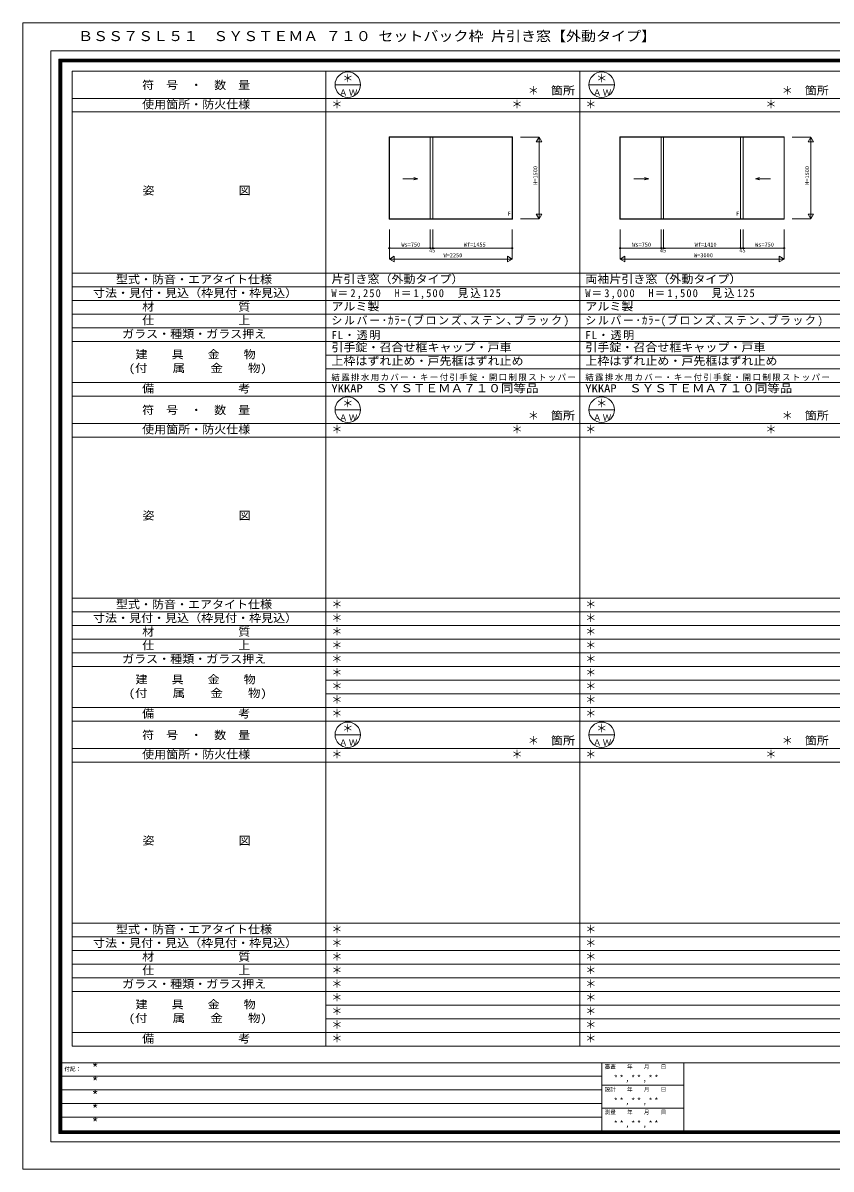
# Model space of a CAD drawing. Units: millimetres, scale not verified. Extents: x -14850 to 14850, y -10500 to 10500.
# Drawn here: x -14850 to -49, y -10500 to 10500 of the extents above; entities that cross this region are included whole.
import ezdxf
from ezdxf.enums import TextEntityAlignment as Align

# ---------------------------------------------------------------- set-up
doc = ezdxf.new("R2010")
doc.units = ezdxf.units.MM
doc.header["$LTSCALE"] = 50
doc.layers.add('0-0_0', color=7, linetype='Continuous')
for name, color, linetype, lineweight in [('0-1_USER1', 7, 'Continuous', 9), ('0-2_YKK_ZWAK', 4, 'Continuous', 9), ('0-3_YKK_11', 2, 'Continuous', 9)]:
    doc.layers.add(name, color=color, linetype=linetype, lineweight=lineweight)
doc.styles.add('ＭＳ ゴシック', font='')
doc.styles.get('ＭＳ ゴシック').set_extended_font_data('MS Gothic')

msp = doc.modelspace()

# ---------------------------------------------------------------- linework, layer by layer
at = {"layer": '0-1_USER1'}
for p, q in [((-14850, 10500), (14850, 10500)), ((-14850, -10500), (-14850, 10500)), ((-14340.23, 9987.41), (14340.79, 9987.41)), ((-14340.23, -9999.25), (-14340.23, 9987.41)), ((-14190.23, 9837.97), (14190.23, 9837.97)), ((-14190.23, -9849.81), (-14190.23, 9837.97)), ((-14177.82, 9825.57), (14177.82, 9825.57)), ((-14177.82, -9837.41), (-14177.82, 9825.57)), ((-14164.85, 9812.59), (14165.42, 9812.59)), ((-14164.85, -9825), (-14164.85, 9812.59)), ((-14152.44, 9799.62), (14152.45, 9799.62)), ((-14152.44, -9812.03), (-14152.44, 9799.62)), ((-14140.04, 9787.22), (14140.04, 9787.22)), ((-14140.04, -9799.06), (-14140.04, 9787.22)), ((-13949.96, 9617.94), (13950.04, 9617.94)), ((-13949.96, -8247.06), (-13949.96, 9617.94)), ((-9299.96, -8247.06), (-9299.96, 9617.94)), ((-4649.96, -8247.06), (-4649.96, 9617.94)), ((-9133.29, 9367.94), (-8666.63, 9367.94)), ((-4483.29, 9367.94), (-4016.63, 9367.94)), ((-13949.96, 9117.94), (13950.04, 9117.94)), ((-13949.96, 8867.94), (13950.04, 8867.94)), ((-13949.96, 5912.94), (13950.04, 5912.94)), ((-13949.96, 5662.94), (13950.04, 5662.94)), ((-13949.96, 5412.94), (13950.04, 5412.94)), ((-13949.96, 5162.94), (13950.04, 5162.94)), ((-13949.96, 4912.94), (13950.04, 4912.94)), ((-13949.96, 4662.94), (13950.04, 4662.94)), ((-9299.96, 4412.94), (13950.04, 4412.94)), ((-9299.96, 4162.94), (13950.04, 4162.94)), ((-13949.96, 3912.94), (13950.04, 3912.94)), ((-13949.96, 3662.94), (13950.04, 3662.94)), ((-9133.29, 3412.94), (-8666.63, 3412.94)), ((-4483.29, 3412.94), (-4016.63, 3412.94)), ((-13949.96, 3162.94), (13950.04, 3162.94)), ((-13949.96, 2912.94), (13950.04, 2912.94)), ((-13949.96, -42.06), (13950.04, -42.06)), ((-13949.96, -292.06), (13950.04, -292.06)), ((-13949.96, -542.06), (13950.04, -542.06)), ((-13949.96, -792.06), (13950.04, -792.06)), ((-13949.96, -1042.06), (13950.04, -1042.06)), ((-13949.96, -1292.06), (13950.04, -1292.06)), ((-9299.96, -1542.06), (13950.04, -1542.06)), ((-9299.96, -1792.06), (13950.04, -1792.06)), ((-13949.96, -2042.06), (13950.04, -2042.06)), ((-13949.96, -2292.06), (13950.04, -2292.06)), ((-9133.29, -2542.06), (-8666.63, -2542.06)), ((-4483.29, -2542.06), (-4016.63, -2542.06)), ((-13949.96, -2792.06), (13950.04, -2792.06)), ((-13949.96, -3042.06), (13950.04, -3042.06)), ((-13949.96, -5997.06), (13950.04, -5997.06)), ((-13949.96, -6247.06), (13950.04, -6247.06)), ((-13949.96, -6497.06), (13950.04, -6497.06)), ((-13949.96, -6747.06), (13950.04, -6747.06)), ((-13949.96, -6997.06), (13950.04, -6997.06)), ((-13949.96, -7247.06), (13950.04, -7247.06)), ((-9299.96, -7497.06), (13950.04, -7497.06)), ((-9299.96, -7747.06), (13950.04, -7747.06)), ((-13949.96, -7997.06), (13950.04, -7997.06)), ((-13949.96, -8247.06), (13950.04, -8247.06)), ((-14190.23, -8550.56), (14190.23, -8550.56)), ((-4245.68, -8550.56), (-4245.68, -9849.81)), ((-2746.8, -8550.56), (-2746.8, -9849.81)), ((-4245.68, -8798.68), (-14190.23, -8798.68)), ((-2746.8, -8965.6), (-4245.68, -8965.6)), ((-4245.68, -9049.62), (-14190.23, -9049.62)), ((-4245.68, -9299.44), (-14190.23, -9299.44)), ((-2746.8, -9382.33), (-4245.68, -9382.33)), ((-4245.68, -9549.25), (-14190.23, -9549.25)), ((14190.23, -9849.81), (-14190.23, -9849.81)), ((14177.82, -9837.41), (-14177.82, -9837.41)), ((14165.42, -9825), (-14164.85, -9825)), ((14152.45, -9812.03), (-14152.44, -9812.03)), ((14140.04, -9799.06), (-14140.04, -9799.06)), ((14340.79, -9999.25), (-14340.23, -9999.25)), ((-14850, -10500), (14850, -10500))]:
    msp.add_line(p, q, dxfattribs=at)
for centre in [(-8899.96, 9367.94), (-4249.96, 9367.94), (-8899.96, 3412.94), (-4249.96, 3412.94), (-8899.96, -2542.06), (-4249.96, -2542.06)]:
    msp.add_circle(centre, 233.33, dxfattribs=at)
at = {"layer": '0-2_YKK_ZWAK'}
for p, q in [((-8143.89, 8414.08), (-5883.89, 8414.08)), ((-8138.89, 8404.08), (-5888.89, 8404.08)), ((-8138.89, 6909.08), (-8138.89, 8404.08)), ((-7388.89, 8404.08), (-7388.89, 6909.08)), ((-7343.89, 6909.08), (-7343.89, 8404.08)), ((-5888.89, 8404.08), (-5888.89, 6909.08)), ((-5883.89, 8414.08), (-5883.89, 6904.08)), ((-3915.7, 8414.08), (-905.7, 8414.08)), ((-3915.7, 6904.08), (-3915.7, 8414.08)), ((-3910.7, 8404.08), (-910.7, 8404.08)), ((-3910.7, 6909.08), (-3910.7, 8404.08)), ((-3160.7, 8404.08), (-3160.7, 6909.08)), ((-3115.7, 6909.08), (-3115.7, 8404.08)), ((-1705.7, 6909.08), (-1705.7, 8404.08)), ((-1660.7, 8404.08), (-1660.7, 6909.08)), ((-910.7, 8404.08), (-910.7, 6909.08)), ((-905.7, 8414.08), (-905.7, 6904.08)), ((-7615.12, 7644.74), (-7692.39, 7665.45)), ((-3386.93, 7644.74), (-3464.21, 7665.45)), ((-1434.48, 7644.74), (-1357.2, 7665.45)), ((-5888.89, 6909.08), (-8138.89, 6909.08)), ((-905.7, 6904.08), (-3915.7, 6904.08)), ((-910.7, 6909.08), (-3910.7, 6909.08))]:
    msp.add_line(p, q, dxfattribs=at)
for points in [[(-5883.89, 6904.08), (-8143.89, 6904.08), (-8143.89, 8414.08)], [(-7890.95, 7644.74), (-7615.12, 7644.74), (-7692.39, 7624.04)], [(-3662.77, 7644.74), (-3386.93, 7644.74), (-3464.21, 7624.04)], [(-1158.64, 7644.74), (-1434.48, 7644.74), (-1357.2, 7624.04)]]:
    msp.add_lwpolyline(points, dxfattribs=at)
at = {"layer": '0-3_YKK_11'}
for p, q in [((-5737.38, 8409.08), (-5397.38, 8409.08)), ((-5397.38, 6909.08), (-5397.38, 8409.08)), ((-5397.38, 8409.08), (-5397.38, 8309.08)), ((-759.19, 8409.08), (-419.19, 8409.08)), ((-419.19, 6909.08), (-419.19, 8409.08)), ((-419.19, 8409.08), (-419.19, 8309.08)), ((-5397.38, 6909.08), (-5397.38, 7809.08)), ((-419.19, 6909.08), (-419.19, 7809.08)), ((-5447.38, 6995.68), (-5397.38, 6909.08)), ((-5347.38, 6995.68), (-5447.38, 6995.68)), ((-5397.38, 6909.08), (-5347.38, 6995.68)), ((-469.19, 6995.68), (-419.19, 6909.08)), ((-369.19, 6995.68), (-469.19, 6995.68)), ((-5737.38, 6909.08), (-5397.38, 6909.08)), ((-8138.89, 6714.18), (-8138.89, 6174.18)), ((-7388.89, 6714.18), (-7388.89, 6374.18)), ((-7343.89, 6714.18), (-7343.89, 6374.18)), ((-5888.89, 6714.18), (-5888.89, 6174.18)), ((-3910.7, 6714.18), (-3910.7, 6174.18)), ((-3160.7, 6714.18), (-3160.7, 6374.18)), ((-3115.7, 6714.18), (-3115.7, 6374.18)), ((-1705.7, 6714.18), (-1705.7, 6374.18)), ((-1660.7, 6714.18), (-1660.7, 6374.18)), ((-910.7, 6714.18), (-910.7, 6174.18)), ((-8138.89, 6374.18), (-8158.89, 6374.18)), ((-8138.89, 6374.18), (-5888.89, 6374.18)), ((-5888.89, 6374.18), (-5868.89, 6374.18)), ((-3910.7, 6374.18), (-3930.7, 6374.18)), ((-3910.7, 6374.18), (-910.7, 6374.18)), ((-910.7, 6374.18), (-890.7, 6374.18)), ((-8138.89, 6174.18), (-5888.89, 6174.18)), ((-8138.89, 6174.18), (-8052.29, 6124.18)), ((-8052.29, 6124.18), (-8052.29, 6224.18)), ((-5888.89, 6174.18), (-5988.89, 6174.18)), ((-5888.89, 6174.18), (-5975.49, 6224.18)), ((-3910.7, 6174.18), (-910.7, 6174.18)), ((-3910.7, 6174.18), (-3824.1, 6124.18)), ((-3824.1, 6124.18), (-3824.1, 6224.18)), ((-910.7, 6174.18), (-1010.7, 6174.18))]:
    msp.add_line(p, q, dxfattribs=at)
for points in [[(-5447.38, 8322.48), (-5347.38, 8322.48), (-5397.38, 8409.08)], [(-469.19, 8322.48), (-369.19, 8322.48), (-419.19, 8409.08)], [(-997.31, 6224.18), (-997.31, 6124.18), (-910.7, 6174.18)]]:
    msp.add_lwpolyline(points, close=True, dxfattribs=at)
for points in [[(-759.19, 6909.08), (-419.19, 6909.08), (-369.19, 6995.68)], [(-8052.29, 6224.18), (-8138.89, 6174.18), (-8038.89, 6174.18)], [(-5975.49, 6224.18), (-5975.49, 6124.18), (-5888.89, 6174.18)], [(-3824.1, 6224.18), (-3910.7, 6174.18), (-3810.7, 6174.18)]]:
    msp.add_lwpolyline(points, dxfattribs=at)
for centre, radius in [((-8138.89, 6374.18), 10), ((-8138.89, 6374.18), 6.5), ((-7388.89, 6374.18), 10), ((-7388.89, 6374.18), 6.5), ((-7343.89, 6374.18), 10), ((-7343.89, 6374.18), 6.5), ((-5888.89, 6374.18), 10), ((-5888.89, 6374.18), 6.5), ((-3910.7, 6374.18), 10), ((-3910.7, 6374.18), 6.5), ((-3160.7, 6374.18), 10), ((-3160.7, 6374.18), 6.5), ((-3115.7, 6374.18), 10), ((-3115.7, 6374.18), 6.5), ((-1705.7, 6374.18), 10), ((-1705.7, 6374.18), 6.5), ((-1660.7, 6374.18), 10), ((-1660.7, 6374.18), 6.5), ((-910.7, 6374.18), 10), ((-910.7, 6374.18), 6.5)]:
    msp.add_circle(centre, radius, dxfattribs=at)

# ---------------------------------------------------------------- texts
at = {"layer": '0-0_0', "color": 3, "style": 'ＭＳ ゴシック', "width": 1.1}
msp.add_text('ＢＳＳ７ＳＬ５１\u3000ＳＹＳＴＥＭＡ ７１０ セットバック枠 片引き窓【外動タイプ】', height=183.3, dxfattribs=at).set_placement((-13840.22, 10112.41), align=Align.BOTTOM_LEFT)
at = {"layer": '0-0_0', "style": 'ＭＳ ゴシック'}
for p in [(-8999.96, 9367.94), (-4349.96, 9367.94), (-5599.96, 9142.94), (-949.96, 9142.94), (-9199.96, 8892.94), (-5899.96, 8892.94), (-4549.96, 8892.94), (-1249.96, 8892.94), (-8999.96, 3412.94), (-4349.96, 3412.94), (-5599.96, 3187.94), (-949.96, 3187.94), (-9199.96, 2937.94), (-5899.96, 2937.94), (-4549.96, 2937.94), (-1249.96, 2937.94), (-9199.96, -267.06), (-4549.96, -267.06), (-9199.96, -517.06), (-4549.96, -517.06), (-9199.96, -767.06), (-4549.96, -767.06), (-9199.96, -1017.06), (-4549.96, -1017.06), (-9199.96, -1267.06), (-4549.96, -1267.06), (-9199.96, -1517.06), (-4549.96, -1517.06), (-9199.96, -1767.06), (-4549.96, -1767.06), (-9199.96, -2017.06), (-4549.96, -2017.06), (-9199.96, -2267.06), (-4549.96, -2267.06), (-8999.96, -2542.06), (-4349.96, -2542.06), (-5599.96, -2767.06), (-949.96, -2767.06), (-9199.96, -3017.06), (-5899.96, -3017.06), (-4549.96, -3017.06), (-1249.96, -3017.06), (-9199.96, -6222.06), (-4549.96, -6222.06), (-9199.96, -6472.06), (-4549.96, -6472.06), (-9199.96, -6722.06), (-4549.96, -6722.06), (-9199.96, -6972.06), (-4549.96, -6972.06), (-9199.96, -7222.06), (-4549.96, -7222.06), (-9199.96, -7472.06), (-4549.96, -7472.06), (-9199.96, -7722.06), (-4549.96, -7722.06), (-9199.96, -7972.06), (-4549.96, -7972.06), (-9199.96, -8222.06), (-4549.96, -8222.06)]:
    msp.add_text('＊', height=146.6, dxfattribs=at).set_placement(p, align=Align.BOTTOM_LEFT)
for s, width, p in [('片引き窓（外動タイプ）', 1.1, (-9199.96, 5687.94)), ('両袖片引き窓（外動タイプ）', 1.1, (-4549.96, 5687.94)), ('アルミ製', 1.1, (-9199.96, 5187.94)), ('アルミ製', 1.1, (-4549.96, 5187.94)), ('引手錠・召合せ框キャップ・戸車', 1.1, (-9199.96, 4437.94)), ('引手錠・召合せ框キャップ・戸車', 1.1, (-4549.96, 4437.94)), ('上枠はずれ止め・戸先框はずれ止め', 1.1, (-9199.96, 4187.94)), ('上枠はずれ止め・戸先框はずれ止め', 1.1, (-4549.96, 4187.94)), ('YKKAP\u3000ＳＹＳＴＥＭＡ７１０同等品', 1.15, (-9199.96, 3687.94)), ('YKKAP\u3000ＳＹＳＴＥＭＡ７１０同等品', 1.15, (-4549.96, 3687.94))]:
    msp.add_text(s, height=146.6, dxfattribs=dict(at, width=width)).set_placement(p, align=Align.BOTTOM_LEFT)
at = {"layer": '0-0_0', "attachment_point": 7, "style": 'ＭＳ ゴシック'}
for s, insert, char_height in [('\\T1.22;\\W0.95;W＝2,250\u3000H＝1,500\\~\\~見込125', (-9199.96, 5437.94), 146.6), ('\\T1.22;\\W0.95;W＝3,000\u3000H＝1,500\\~\\~見込125', (-4549.96, 5437.94), 146.6), ('\\T1.15;シルバー･ｶﾗｰ(ブロンズ､ステン､ブラック)', (-9199.96, 4937.94), 146.6), ('\\T1.15;シルバー･ｶﾗｰ(ブロンズ､ステン､ブラック)', (-4549.96, 4937.94), 146.6), ('\\T1.16;FL・透明', (-9199.96, 4687.94), 146.6), ('\\T1.16;FL・透明', (-4549.96, 4687.94), 146.6), ('\\T1.17;結露排水用カバー・キー付引手錠・開口制限ストッパー', (-9199.96, 3937.94), 110), ('\\T1.17;結露排水用カバー・キー付引手錠・開口制限ストッパー', (-4549.96, 3937.94), 110)]:
    msp.add_mtext(s, dxfattribs=dict(at, insert=insert, char_height=char_height))
at = {"layer": '0-1_USER1', "style": 'ＭＳ ゴシック'}
for s, width, p in [('符\u3000号\u3000・\u3000数\u3000量', 1.1, (-12666.33, 9242.94)), ('箇所', 1.1, (-5179.96, 9142.94)), ('箇所', 1.1, (-529.96, 9142.94)), ('使用箇所・防火仕様', 1.1, (-12666.33, 8887.94)), ('姿\u3000\u3000\u3000\u3000\u3000\u3000\u3000図', 1.1, (-12659.66, 7310.44)), ('型式・防音・エアタイト仕様', 1.1, (-13146.33, 5682.94)), ('寸法・見付・見込（枠見付・枠見込）', 1.1, (-13566.33, 5432.94)), ('材\u3000\u3000\u3000\u3000\u3000\u3000\u3000質', 1.1, (-12666.33, 5182.94)), ('仕\u3000\u3000\u3000\u3000\u3000\u3000\u3000上', 1.1, (-12666.33, 4932.94)), ('ガラス・種類・ガラス押え', 1.1, (-13033, 4682.94)), ('建\u3000\u3000具\u3000\u3000金\u3000\u3000物', 1.1, (-12786.33, 4307.94)), ('(付\u3000\u3000属\u3000\u3000金\u3000\u3000物)', 1.15, (-12913, 4057.94)), ('備\u3000\u3000\u3000\u3000\u3000\u3000\u3000考', 1.1, (-12666.33, 3682.94)), ('符\u3000号\u3000・\u3000数\u3000量', 1.1, (-12666.33, 3287.94)), ('箇所', 1.1, (-5179.96, 3187.94)), ('箇所', 1.1, (-529.96, 3187.94)), ('使用箇所・防火仕様', 1.1, (-12666.33, 2932.94)), ('姿\u3000\u3000\u3000\u3000\u3000\u3000\u3000図', 1.1, (-12659.66, 1355.44)), ('型式・防音・エアタイト仕様', 1.1, (-13146.33, -272.06)), ('寸法・見付・見込（枠見付・枠見込）', 1.1, (-13566.33, -522.06)), ('材\u3000\u3000\u3000\u3000\u3000\u3000\u3000質', 1.1, (-12666.33, -772.06)), ('仕\u3000\u3000\u3000\u3000\u3000\u3000\u3000上', 1.1, (-12666.33, -1022.06)), ('ガラス・種類・ガラス押え', 1.1, (-13033, -1272.06)), ('建\u3000\u3000具\u3000\u3000金\u3000\u3000物', 1.1, (-12786.33, -1647.06)), ('(付\u3000\u3000属\u3000\u3000金\u3000\u3000物)', 1.15, (-12913, -1897.06)), ('備\u3000\u3000\u3000\u3000\u3000\u3000\u3000考', 1.1, (-12666.33, -2272.06)), ('符\u3000号\u3000・\u3000数\u3000量', 1.1, (-12666.33, -2667.06)), ('箇所', 1.1, (-5179.96, -2767.06)), ('箇所', 1.1, (-529.96, -2767.06)), ('使用箇所・防火仕様', 1.1, (-12666.33, -3022.06)), ('姿\u3000\u3000\u3000\u3000\u3000\u3000\u3000図', 1.1, (-12659.66, -4599.56)), ('型式・防音・エアタイト仕様', 1.1, (-13146.33, -6227.06)), ('寸法・見付・見込（枠見付・枠見込）', 1.1, (-13566.33, -6477.06)), ('材\u3000\u3000\u3000\u3000\u3000\u3000\u3000質', 1.1, (-12666.33, -6727.06)), ('仕\u3000\u3000\u3000\u3000\u3000\u3000\u3000上', 1.1, (-12666.33, -6977.06)), ('ガラス・種類・ガラス押え', 1.1, (-13033, -7227.06)), ('建\u3000\u3000具\u3000\u3000金\u3000\u3000物', 1.1, (-12786.33, -7602.06)), ('(付\u3000\u3000属\u3000\u3000金\u3000\u3000物)', 1.15, (-12913, -7852.06)), ('備\u3000\u3000\u3000\u3000\u3000\u3000\u3000考', 1.1, (-12666.33, -8227.06))]:
    msp.add_text(s, height=146.6, dxfattribs=dict(at, width=width)).set_placement(p, align=Align.BOTTOM_LEFT)
at = {"layer": '0-1_USER1', "color": 3, "style": 'ＭＳ ゴシック'}
for p in [(-13590.04, -8798.68), (-13590.04, -9049.62), (-13590.04, -9299.62), (-13590.04, -9550.38), (-13590.04, -9800.38)]:
    msp.add_text('*', height=183.3, dxfattribs=at).set_placement(p, align=Align.BOTTOM_LEFT)
at = {"layer": '0-1_USER1', "color": 4, "style": 'ＭＳ ゴシック'}
for s, p in [('審査\u3000\u3000年\u3000\u3000月\u3000\u3000日', (-4195.68, -8683.68)), ('付記：', (-14090.04, -8723.68)), ('設計\u3000\u3000年\u3000\u3000月\u3000\u3000日', (-4195.68, -9098.72)), ('測量\u3000\u3000年\u3000\u3000月\u3000\u3000日', (-4195.68, -9515.45))]:
    msp.add_text(s, height=73.31, dxfattribs=at).set_placement(p, align=Align.BOTTOM_LEFT)
at = {"layer": '0-1_USER1', "char_height": 110, "attachment_point": 7, "style": 'ＭＳ ゴシック'}
for s, insert in [('\\T1.17;ＡＷ', (-9059.96, 9167.94)), ('\\T1.17;ＡＷ', (-4409.96, 9167.94)), ('\\T1.17;ＡＷ', (-9059.96, 3212.94)), ('\\T1.17;ＡＷ', (-4409.96, 3212.94)), ('\\T1.17;ＡＷ', (-9059.96, -2742.06)), ('\\T1.17;ＡＷ', (-4409.96, -2742.06)), ('\\T1.39;\\W0.85;**,**,**', (-4029.7, -8916.54)), ('\\T1.39;\\W0.85;**,**,**', (-4029.7, -9333.27)), ('\\T1.39;\\W0.85;**,**,**', (-4029.7, -9750))]:
    msp.add_mtext(s, dxfattribs=dict(at, insert=insert))
at = {"layer": '0-2_YKK_ZWAK', "style": 'ＭＳ ゴシック'}
for p in [(-5971.77, 6946.53), (-1788.68, 6946.53)]:
    msp.add_text('F', height=73.31, dxfattribs=at).set_placement(p, align=Align.BOTTOM_LEFT)
at = {"layer": '0-3_YKK_11', "color": 4, "style": 'ＭＳ ゴシック'}
for p in [(-5407.38, 7534.08), (-429.19, 7534.08)]:
    msp.add_text('H=1500', height=73.31, rotation=90, dxfattribs=at).set_placement(p, align=Align.BOTTOM_LEFT)
for s, p in [('Ws=750', (-7917.94, 6380.59)), ('45', (-7412.36, 6273.09)), ('Wf=1455', (-6775.13, 6380.59)), ('Ws=750', (-3689.76, 6380.59)), ('45', (-3184.17, 6273.09)), ('Wf=1410', (-2546.95, 6380.59)), ('45', (-1729.17, 6273.09)), ('Ws=750', (-1439.76, 6380.59)), ('W=2250', (-7145.82, 6184.18)), ('W=3000', (-2558.06, 6184.18))]:
    msp.add_text(s, height=73.31, dxfattribs=at).set_placement(p, align=Align.BOTTOM_LEFT)

doc.saveas('drawing.dxf')
